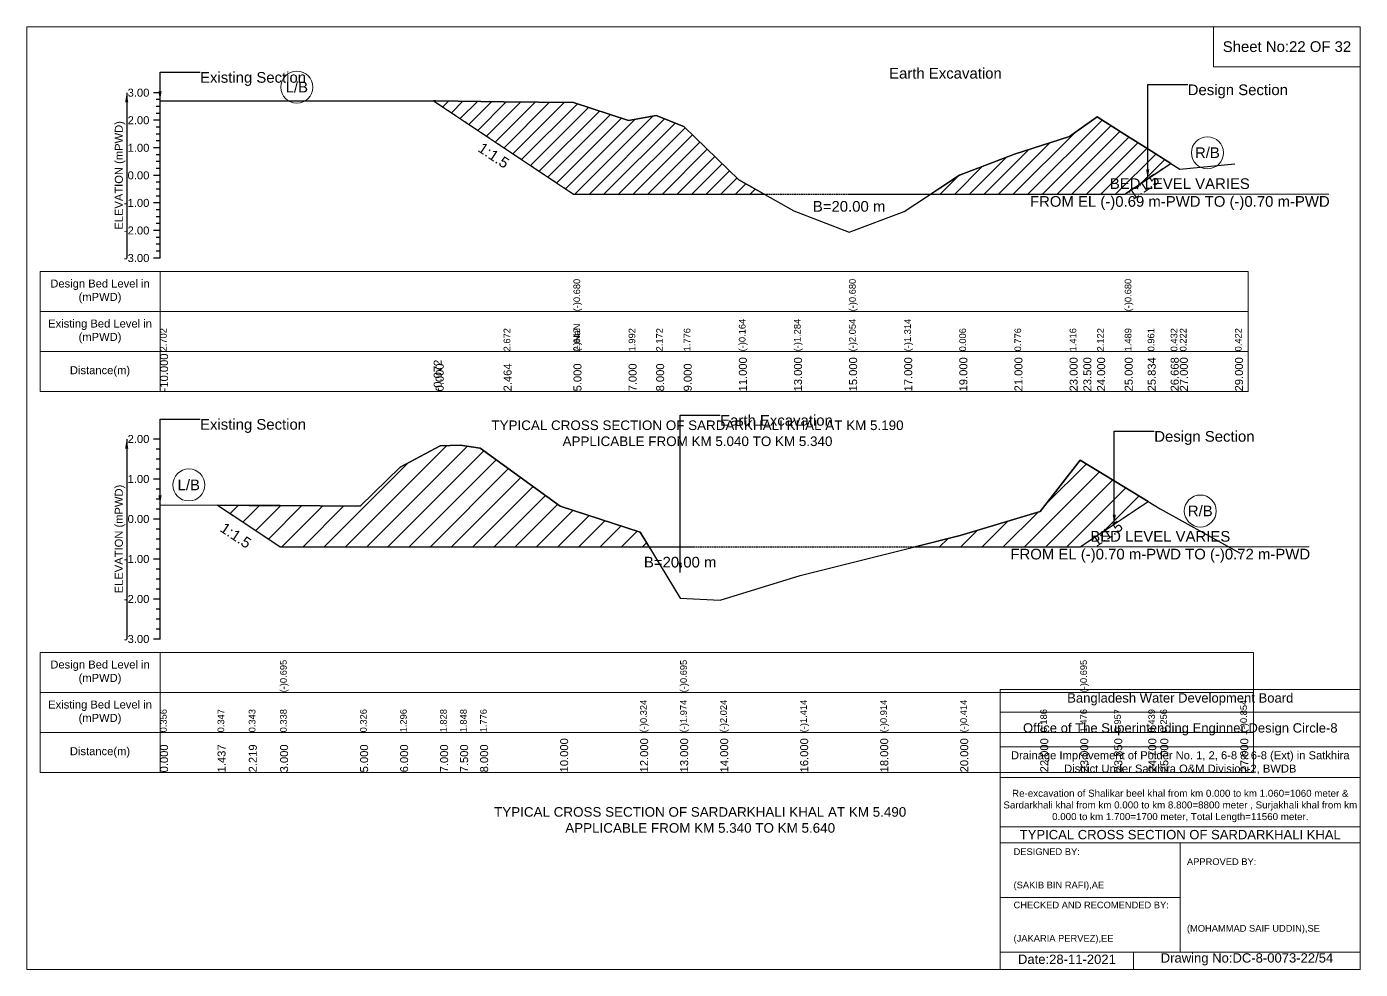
# Model space of a CAD drawing. Header units: inches. Extents: x 93000 to 416000, y -4242 to 0.
# Drawn here: x 310000 to 316000, y -4242 to 0 of the extents above; entities that cross this region are included whole.
import ezdxf

# ---------------------------------------------------------------- set-up
doc = ezdxf.new("R2010")
doc.units = ezdxf.units.IN
doc.header["$LTSCALE"] = 7
doc.header["$MEASUREMENT"] = 0
doc.linetypes.add('DASHED', pattern=[0.75, 0.5, -0.25])
for name, color, linetype, lineweight in [('Cross section Data Border', 7, 'Continuous', 9), ('Cross Section Labels', 7, 'Continuous', 9), ('Design_Bed_Level for Xsection', 7, 'DASHED', 25), ('Existing_Bed_Level for Xsection', 7, 'Continuous', 25), ('Long Section Labels', 7, 'Continuous', 9)]:
    doc.layers.add(name, color=color, linetype=linetype, lineweight=lineweight)
doc.styles.get("Standard").update_dxf_attribs({"font": 'arial.ttf'})
doc.dimstyles.get("Standard").update_dxf_attribs({"dimtxt": 0.18, "dimasz": 0.18, "dimexe": 0.18, "dimexo": 0.0625, "dimgap": 0.09, "dimtad": 0, "dimtih": 1, "dimtoh": 1, "dimdec": 4, "dimzin": 0, "dimdsep": 46, "dimtxsty": 'Standard', "dimcen": 0.09, "dimadec": 0, "dimazin": 0, "dimtfac": 1, "dimtdec": 4, "dimtofl": 0, "dimtmove": 0, "dimatfit": 3, "dimfxl": 0, "dimtolj": 1, "dimtzin": 0, "dimarcsym": 0})

msp = doc.modelspace()

# ---------------------------------------------------------------- hatches: boundary and pattern name
at = {"layer": 'Existing_Bed_Level for Xsection'}
h = msp.add_hatch(dxfattribs=at)
h.set_pattern_fill('ANSI31', color=256, scale=372, style=0)
h.paths.add_polyline_path([(311831, -334.3), (311840, -340.2), (312145.5, -543.9), (312460, -753.6), (312708, -753.6), (312832, -753.6), (312956, -753.6), (313204, -753.6), (313318.1, -753.6), (313204, -689.6), (312956, -449.1), (312832, -400), (312708, -422.3), (312460, -341.7), (312145.5, -337.9), (311840, -334.3)])
h = msp.add_hatch(dxfattribs=at)
h.set_pattern_fill('ANSI31', color=256, scale=372, style=0)
h.paths.add_polyline_path([(314067.2, -753.6), (314196, -753.6), (314444, -753.6), (314692, -753.6), (314754, -753.6), (314816, -753.6), (314940, -753.6), (315043.4, -684.6), (315146.8, -615.7), (315043.4, -550.2), (314940, -484.7), (314816, -406.2), (314754, -449.1), (314692, -493.7), (314444, -573.1), (314196, -668.6)])
h = msp.add_hatch(dxfattribs=at)
h.set_pattern_fill('ANSI31', color=256, scale=540, style=0)
h.paths.add_polyline_path([(310858.7, -2153.2), (310999.3, -2246.9), (311140, -2340.7), (311500, -2340.7), (311680, -2340.7), (311860, -2340.7), (311950, -2340.7), (312040, -2340.7), (312400, -2340.7), (312760, -2340.7), (312800.4, -2340.7), (312760, -2274), (312400, -2157), (312040, -1896), (311950, -1883), (311860, -1886.6), (311680, -1982.4), (311500, -2157), (311140, -2154.8), (310999.3, -2154)])
h = msp.add_hatch(dxfattribs=at)
h.set_pattern_fill('ANSI31', color=256, scale=540, style=0)
h.paths.add_polyline_path([(313998, -2340.7), (314200, -2340.7), (314560, -2340.7), (314740, -2340.7), (314893, -2238.7), (315046, -2136.7), (314893, -2043.3), (314740, -1950), (314560, -2182.2), (314200, -2290.2)])

# ---------------------------------------------------------------- linework, layer by layer
at = {"layer": 'Cross section Data Border'}
for points in [[(310000, 0), (316000, 0), (316000, -4242), (310000, -4242)], [(315340, 0), (316000, 0), (316000, -180), (315340, -180)], [(310060, -1101.3), (315496, -1101.3), (315496, -1641.3), (310060, -1641.3)], [(310060, -2815.7), (315520, -2815.7), (315520, -3355.7), (310060, -3355.7)]]:
    msp.add_lwpolyline(points, close=True, dxfattribs=at)
for points in [[(310600, -1101.3), (310600, -1641.3)], [(310060, -1281.3), (315496, -1281.3)], [(310060, -1461.3), (315496, -1461.3)], [(310600, -2815.7), (310600, -3355.7)], [(310060, -2995.7), (315520, -2995.7)], [(314380, -4242), (314380, -2982), (316000, -2982)], [(314380, -3084), (316000, -3084)], [(310060, -3175.7), (315520, -3175.7)], [(314380, -3240), (316000, -3240)], [(314380, -3378), (316000, -3378)], [(314380, -3600), (316000, -3600)], [(314380, -3672), (316000, -3672)], [(315190, -3672), (315190, -4164)], [(314380, -3918), (315190, -3918)], [(314380, -4164), (316000, -4164)], [(314980, -4164), (314980, -4242)]]:
    msp.add_lwpolyline(points, dxfattribs=at)
at = {"layer": 'Cross Section Labels'}
for points in [[(314518.2, -753.6), (315857.8, -753.6)], [(314430.2, -2340.7), (315769.8, -2340.7)]]:
    msp.add_lwpolyline(points, dxfattribs=at)
for centre in [(311215.5, -272.3), (315312, -567.4), (310729.3, -2062.4), (315280, -2179.5)]:
    msp.add_circle(centre, 72, dxfattribs=at)
at = {"layer": 'Design_Bed_Level for Xsection'}
for points in [[(311831, -334.3), (312145.5, -543.9), (312460, -753.6), (313700, -753.6), (314940, -753.6), (315043.4, -684.6), (315146.8, -615.7)], [(310858.7, -2153.2), (310999.3, -2246.9), (311140, -2340.7), (312940, -2340.7), (314740, -2340.7), (314893, -2238.7), (315046, -2136.7)]]:
    msp.add_lwpolyline(points, dxfattribs=at)
at = {"layer": 'Existing_Bed_Level for Xsection'}
for points in [[(310600, -297.3), (310570, -297.3)], [(310600, -1041.3), (310600, -917.3), (310600, -793.3), (310600, -669.3), (310600, -545.3), (310600, -421.3), (310600, -297.3)], [(310600, -328.3), (310582, -328.3)], [(310600, -359.3), (310582, -359.3)], [(310600, -334.3), (311831, -334.3), (311840, -334.3), (312145.5, -337.9), (312460, -341.7), (312460, -341.7), (312708, -422.3), (312832, -400), (312956, -449.1), (313204, -689.6), (313452, -828.5), (313700, -924), (313700, -924), (313948, -832.2), (314196, -668.6), (314444, -573.1), (314692, -493.7), (314754, -449.1), (314816, -406.2), (314940, -484.7), (314940, -484.7), (315043.4, -550.2), (315146.8, -615.7), (315188, -641.8), (315436, -617)], [(310600, -390.3), (310582, -390.3)], [(310600, -421.3), (310570, -421.3)], [(310600, -452.3), (310582, -452.3)], [(310600, -483.3), (310582, -483.3)], [(310600, -514.3), (310582, -514.3)], [(310600, -545.3), (310570, -545.3)], [(310600, -576.3), (310582, -576.3)], [(310600, -607.3), (310582, -607.3)], [(310600, -638.3), (310582, -638.3)], [(310600, -669.3), (310570, -669.3)], [(310600, -700.3), (310582, -700.3)], [(310600, -731.3), (310582, -731.3)], [(310600, -762.3), (310582, -762.3)], [(310600, -793.3), (310570, -793.3)], [(310600, -824.3), (310582, -824.3)], [(310600, -855.3), (310582, -855.3)], [(310600, -886.3), (310582, -886.3)], [(310600, -917.3), (310570, -917.3)], [(310600, -948.3), (310582, -948.3)], [(310600, -979.3), (310582, -979.3)], [(310600, -1010.3), (310582, -1010.3)], [(310600, -1041.3), (310570, -1041.3)], [(310600, -1855.7), (310570, -1855.7)], [(310600, -2755.7), (310600, -2575.7), (310600, -2395.7), (310600, -2215.7), (310600, -2035.7), (310600, -1855.7)], [(310600, -1900.7), (310582, -1900.7)], [(310600, -2151.6), (310858.7, -2153.2), (310999.3, -2154), (311140, -2154.8), (311140, -2154.8), (311500, -2157), (311680, -1982.4), (311860, -1886.6), (311950, -1883), (312040, -1896), (312400, -2157), (312760, -2274), (312940, -2571), (312940, -2571), (313120, -2580), (313480, -2470.2), (313840, -2380.2), (314200, -2290.2), (314560, -2182.2), (314740, -1950), (314740, -1950), (314893, -2043.3), (315046, -2136.7), (315100, -2169.6), (315460, -2369.4)], [(310600, -1945.7), (310582, -1945.7)], [(310600, -2035.7), (310570, -2035.7)], [(310600, -1990.7), (310582, -1990.7)], [(310600, -2080.7), (310582, -2080.7)], [(310600, -2125.7), (310582, -2125.7)], [(310600, -2215.7), (310570, -2215.7)], [(310600, -2170.7), (310582, -2170.7)], [(310600, -2260.7), (310582, -2260.7)], [(310600, -2305.7), (310582, -2305.7)], [(310600, -2395.7), (310570, -2395.7)], [(310600, -2350.7), (310582, -2350.7)], [(310600, -2440.7), (310582, -2440.7)], [(310600, -2485.7), (310582, -2485.7)], [(310600, -2575.7), (310570, -2575.7)], [(310600, -2530.7), (310582, -2530.7)], [(310600, -2620.7), (310582, -2620.7)], [(310600, -2665.7), (310582, -2665.7)], [(310600, -2755.7), (310570, -2755.7)], [(310600, -2710.7), (310582, -2710.7)]]:
    msp.add_lwpolyline(points, dxfattribs=at)
for points in [[(311831, -334.3), (311831, -334.3), (311840, -340.2), (312145.5, -543.9), (312460, -753.6), (312460, -753.6), (312708, -753.6), (312832, -753.6), (312956, -753.6), (313204, -753.6), (313318.1, -753.6), (313204, -689.6), (312956, -449.1), (312832, -400), (312708, -422.3), (312460, -341.7), (312460, -341.7), (312145.5, -337.9), (311840, -334.3), (311831, -334.3)], [(314067.2, -753.6), (314196, -753.6), (314444, -753.6), (314692, -753.6), (314754, -753.6), (314816, -753.6), (314940, -753.6), (314940, -753.6), (315043.4, -684.6), (315146.8, -615.7), (315146.8, -615.7), (315146.8, -615.7), (315043.4, -550.2), (314940, -484.7), (314940, -484.7), (314816, -406.2), (314754, -449.1), (314692, -493.7), (314444, -573.1), (314196, -668.6)], [(310858.7, -2153.2), (310999.3, -2246.9), (311140, -2340.7), (311140, -2340.7), (311500, -2340.7), (311680, -2340.7), (311860, -2340.7), (311950, -2340.7), (312040, -2340.7), (312400, -2340.7), (312760, -2340.7), (312800.4, -2340.7), (312760, -2274), (312400, -2157), (312040, -1896), (311950, -1883), (311860, -1886.6), (311680, -1982.4), (311500, -2157), (311140, -2154.8), (311140, -2154.8), (310999.3, -2154)], [(313998, -2340.7), (314200, -2340.7), (314560, -2340.7), (314740, -2340.7), (314740, -2340.7), (314893, -2238.7), (315046, -2136.7), (315046, -2136.7), (315046, -2136.7), (314893, -2043.3), (314740, -1950), (314740, -1950), (314560, -2182.2), (314200, -2290.2)]]:
    msp.add_lwpolyline(points, close=True, dxfattribs=at)

# ---------------------------------------------------------------- texts
at = {"layer": 'Cross section Data Border', "attachment_point": 5}
for s, insert, char_height in [('Sheet No:22 OF 32', (315670, -90), 48), ('Bangladesh Water Development Board', (315190, -3027), 42), ('Office of The Superintending Enginner,Design Circle-8', (315190, -3162), 42)]:
    msp.add_mtext(s, dxfattribs=dict(at, insert=insert, char_height=char_height))
at = {"layer": 'Cross section Data Border'}
for s, insert, char_height, width, attachment_point in [('Design Bed Level in (mPWD)', (310330, -1191.3), 36, 480, 5), ('Existing Bed Level in (mPWD)', (310330, -1371.3), 36, 480, 5), ('Distance(m)', (310330, -1551.3), 36, 480, 5), ('Design Bed Level in (mPWD)', (310330, -2905.7), 36, 480, 5), ('Existing Bed Level in (mPWD)', (310330, -3085.7), 36, 480, 5), ('Distance(m)', (310330, -3265.7), 36, 480, 5), ('Drainage Improvement of Polder No. 1, 2, 6-8 & 6-8 (Ext) in Satkhira District Under Satkhira O&M Division-2, BWDB', (315190, -3312), 36, 1680, 5), ('Re-excavation of Shalikar beel khal from km 0.000 to km 1.060=1060 meter & Sardarkhali khal from km 0.000 to km 8.800=8800 meter , Surjakhali khal from km 0.000 to km 1.700=1700 meter, Total Length=11560 meter.', (315190, -3507), 31.4683, 1620, 5), ('TYPICAL CROSS SECTION OF SARDARKHALI KHAL', (315190, -3636), 42, 1680, 5), ('DESIGNED BY:\\P\\P\\P(SAKIB BIN RAFI),AE', (314440, -3792), 30, 840, 4), ('APPROVED BY:\\P\\P\\P\\P\\P\\P(MOHAMMAD SAIF UDDIN),SE', (315220, -3912), 30, 840, 4), ('CHECKED AND RECOMENDED BY:\\P\\P\\P(JAKARIA PERVEZ),EE', (314440, -4032), 30, 840, 4), ('Date:28-11-2021', (314680, -4197), 42, 840, 5), ('Drawing No:DC-8-0073-22/54', (315490, -4197), 42, 1320, 5)]:
    msp.add_mtext(s, dxfattribs=dict(at, insert=insert, char_height=char_height, width=width, attachment_point=attachment_point))
at = {"layer": 'Cross Section Labels'}
for s, insert, char_height, attachment_point in [('Existing Section', (310780, -204.3), 48, 1), ('Earth Excavation', (313880, -185.7), 48, 1), ('L/B', (311215.5, -272.3), 48, 5), ('Design Section', (315223.4, -260.1), 48, 1), ('R/B', (315312, -567.4), 48, 5), ('BED LEVEL VARIES \\PFROM EL (-)0.69 m-PWD TO (-)0.70 m-PWD', (315188, -753.6), 48, 5), ('B=20.00 m', (313700, -784.6), 48, 2), ('Existing Section', (310780, -1765.7), 48, 1), ('TYPICAL CROSS SECTION OF SARDARKHALI KHAL AT KM 5.190\\PAPPLICABLE FROM KM 5.040 TO KM 5.340', (313018, -1830), 43.2, 5), ('Earth Excavation', (313120, -1747.7), 48, 1), ('Design Section', (315073, -1819.7), 48, 1), ('L/B', (310729.3, -2062.4), 48, 5), ('R/B', (315280, -2179.5), 48, 5), ('BED LEVEL VARIES \\PFROM EL (-)0.70 m-PWD TO (-)0.72 m-PWD', (315100, -2340.7), 48, 5), ('B=20.00 m', (312940, -2385.7), 48, 2), ('TYPICAL CROSS SECTION OF SARDARKHALI KHAL AT KM 5.490\\PAPPLICABLE FROM KM 5.340 TO KM 5.640', (313030, -3570), 43.2, 5)]:
    msp.add_mtext(s, dxfattribs=dict(at, insert=insert, char_height=char_height, attachment_point=attachment_point))
at = {"layer": 'Cross Section Labels', "char_height": 48, "attachment_point": 2}
for insert, rotation in [((312114.5, -559.4), 326.30993), ((315012.4, -700.1), 33.69007), ((310954.3, -2269.4), 326.30993), ((314848, -2261.2), 33.69007)]:
    msp.add_mtext('1:1.5', dxfattribs=dict(at, insert=insert, rotation=rotation))
at = {"layer": 'Existing_Bed_Level for Xsection', "char_height": 36, "attachment_point": 6}
for s, insert in [('3.00', (310552, -297.3)), ('2.00', (310552, -421.3)), ('1.00', (310552, -545.3)), ('0.00', (310552, -669.3)), ('-1.00', (310552, -793.3)), ('-2.00', (310552, -917.3)), ('-3.00', (310552, -1041.3)), ('2.00', (310552, -1855.7)), ('1.00', (310552, -2035.7)), ('0.00', (310552, -2215.7)), ('-1.00', (310552, -2395.7)), ('-2.00', (310552, -2575.7)), ('-3.00', (310552, -2755.7))]:
    msp.add_mtext(s, dxfattribs=dict(at, insert=insert))
at = {"layer": 'Existing_Bed_Level for Xsection', "char_height": 36, "attachment_point": 5, "rotation": 90}
for insert in [(310420, -669.3), (310420, -2305.7)]:
    msp.add_mtext('ELEVATION (mPWD)', dxfattribs=dict(at, insert=insert))
at = {"layer": 'Long Section Labels', "attachment_point": 1, "rotation": 90}
for s, insert, char_height in [('(-)0.680', (312460, -1281.3), 30), ('(-)0.680', (313700, -1281.3), 30), ('(-)0.680', (314940, -1281.3), 30), ('(-)0.164', (313204, -1461.3), 30), ('(-)1.284', (313452, -1461.3), 30), ('(-)2.054', (313700, -1461.3), 30), ('(-)2.054', (313700, -1461.3), 30), ('(-)1.314', (313948, -1461.3), 30), ('2.702', (310600, -1461.3), 30), ('2.702', (310600, -1461.3), 30), ('2.702', (310600, -1461.3), 30), ('2.672', (312145.5, -1461.3), 30), ('(-)NaN', (312460, -1461.3), 30), ('(-)NaN', (312460, -1461.3), 30), ('2.642', (312460, -1461.3), 30), ('2.642', (312460, -1461.3), 30), ('1.992', (312708, -1461.3), 30), ('2.172', (312832, -1461.3), 30), ('1.776', (312956, -1461.3), 30), ('1.776', (312956, -1461.3), 30), ('0.006', (314196, -1461.3), 30), ('0.776', (314444, -1461.3), 30), ('1.416', (314692, -1461.3), 30), ('2.122', (314816, -1461.3), 30), ('1.489', (314940, -1461.3), 30), ('1.489', (314940, -1461.3), 30), ('1.489', (314940, -1461.3), 30), ('0.961', (315043.4, -1461.3), 30), ('0.432', (315146.8, -1461.3), 30), ('0.222', (315188, -1461.3), 30), ('0.422', (315436, -1461.3), 30), ('-10.000', (310600, -1641.3), 36), ('11.000', (313204, -1641.3), 36), ('13.000', (313452, -1641.3), 36), ('15.000', (313700, -1641.3), 36), ('15.000', (313700, -1641.3), 36), ('15.000', (313700, -1641.3), 36), ('17.000', (313948, -1641.3), 36), ('19.000', (314196, -1641.3), 36), ('21.000', (314444, -1641.3), 36), ('23.000', (314692, -1641.3), 36), ('23.500', (314754, -1641.3), 36), ('24.000', (314816, -1641.3), 36), ('25.000', (314940, -1641.3), 36), ('25.000', (314940, -1641.3), 36), ('25.000', (314940, -1641.3), 36), ('25.834', (315043.4, -1641.3), 36), ('26.668', (315146.8, -1641.3), 36), ('27.000', (315188, -1641.3), 36), ('29.000', (315436, -1641.3), 36), ('-0.072', (311831, -1641.3), 36), ('0.000', (311840, -1641.3), 36), ('2.464', (312145.5, -1641.3), 36), ('5.000', (312460, -1641.3), 36), ('5.000', (312460, -1641.3), 36), ('5.000', (312460, -1641.3), 36), ('7.000', (312708, -1641.3), 36), ('8.000', (312832, -1641.3), 36), ('9.000', (312956, -1641.3), 36), ('(-)0.695', (311140, -2995.7), 30), ('(-)0.695', (312940, -2995.7), 30), ('(-)0.695', (314740, -2995.7), 30), ('(-)0.324', (312760, -3175.7), 30), ('(-)1.974', (312940, -3175.7), 30), ('(-)1.974', (312940, -3175.7), 30), ('(-)1.974', (312940, -3175.7), 30), ('(-)2.024', (313120, -3175.7), 30), ('(-)1.414', (313480, -3175.7), 30), ('(-)0.914', (313840, -3175.7), 30), ('(-)0.414', (314200, -3175.7), 30), ('(-)0.854', (315460, -3175.7), 30), ('0.356', (310600, -3175.7), 30), ('0.347', (310858.7, -3175.7), 30), ('0.343', (310999.3, -3175.7), 30), ('0.338', (311140, -3175.7), 30), ('0.338', (311140, -3175.7), 30), ('0.338', (311140, -3175.7), 30), ('0.326', (311500, -3175.7), 30), ('0.326', (311500, -3175.7), 30), ('1.296', (311680, -3175.7), 30), ('1.828', (311860, -3175.7), 30), ('1.848', (311950, -3175.7), 30), ('1.776', (312040, -3175.7), 30), ('0.186', (314560, -3175.7), 30), ('1.476', (314740, -3175.7), 30), ('1.476', (314740, -3175.7), 30), ('1.476', (314740, -3175.7), 30), ('0.957', (314893, -3175.7), 30), ('0.439', (315046, -3175.7), 30), ('0.256', (315100, -3175.7), 30), ('0.000', (310600, -3355.7), 36), ('1.437', (310858.7, -3355.7), 36), ('2.219', (310999.3, -3355.7), 36), ('3.000', (311140, -3355.7), 36), ('3.000', (311140, -3355.7), 36), ('3.000', (311140, -3355.7), 36), ('5.000', (311500, -3355.7), 36), ('6.000', (311680, -3355.7), 36), ('7.000', (311860, -3355.7), 36), ('7.500', (311950, -3355.7), 36), ('8.000', (312040, -3355.7), 36), ('10.000', (312400, -3355.7), 36), ('12.000', (312760, -3355.7), 36), ('13.000', (312940, -3355.7), 36), ('13.000', (312940, -3355.7), 36), ('13.000', (312940, -3355.7), 36), ('14.000', (313120, -3355.7), 36), ('16.000', (313480, -3355.7), 36), ('18.000', (313840, -3355.7), 36), ('20.000', (314200, -3355.7), 36), ('22.000', (314560, -3355.7), 36), ('23.000', (314740, -3355.7), 36), ('23.000', (314740, -3355.7), 36), ('23.000', (314740, -3355.7), 36), ('23.850', (314893, -3355.7), 36), ('24.700', (315046, -3355.7), 36), ('25.000', (315100, -3355.7), 36), ('27.000', (315460, -3355.7), 36)]:
    msp.add_mtext(s, dxfattribs=dict(at, insert=insert, char_height=char_height))

# ---------------------------------------------------------------- leaders
at = {"layer": 'Cross Section Labels', "annotation_type": 0, "has_hookline": 1, "hookline_direction": 0}
for points, text_width in [([(310600, -334.3), (310600, -204.3), (310779.9, -204.3)], 467.2), ([(315043.4, -684.6), (315043.4, -260.1), (315223.3, -260.1)], 441.2), ([(310600, -2151.6), (310600, -1765.7), (310779.9, -1765.7)], 467.2), ([(312940, -2455.8), (312940, -1747.7), (313119.9, -1747.7)], 497), ([(314893, -2238.7), (314893, -1819.7), (315072.9, -1819.7)], 441.2)]:
    msp.add_leader(points, dimstyle='Standard', override={"dimasz": 43.2}, dxfattribs=dict(at, text_width=text_width))
at = {"layer": 'Existing_Bed_Level for Xsection'}
for points in [[(310450, -297.3), (310450, -1041.3)], [(310450, -1855.7), (310450, -2755.7)]]:
    msp.add_leader(points, dimstyle='Standard', override={"dimasz": 43.2}, dxfattribs=at)

doc.saveas('drawing.dxf')
